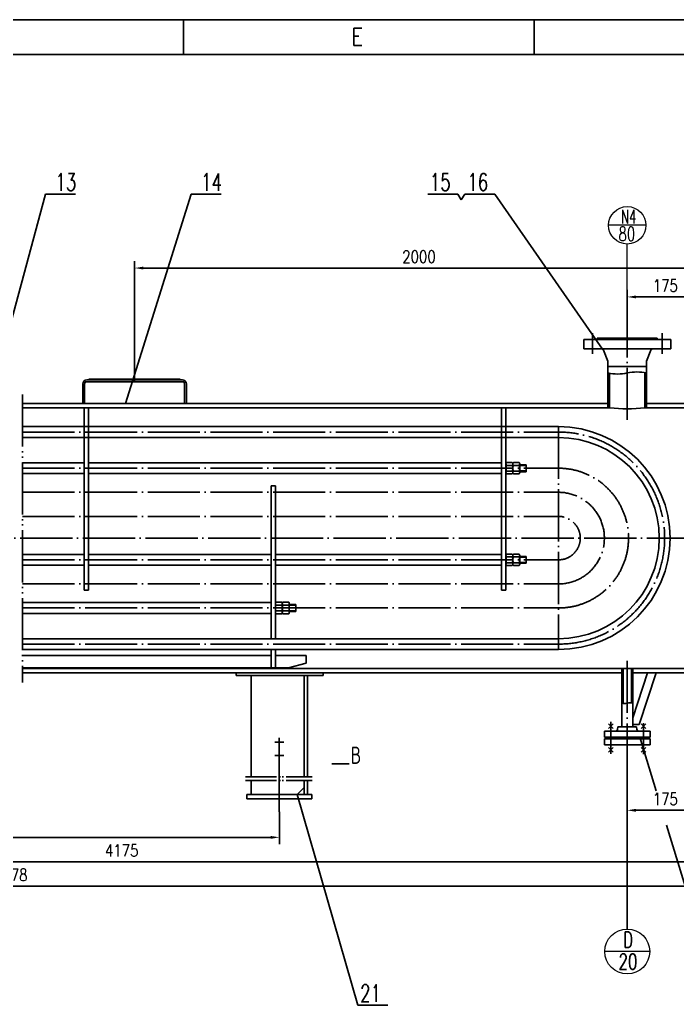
# Model space of a CAD drawing. Header units: millimetres. Extents: x -1044 to 22870, y -8556 to -3804.
# Drawn here: x 1197 to 2709, y -6073 to -3804 of the extents above; entities that cross this region are included whole.
import ezdxf
from ezdxf.enums import TextEntityAlignment as Align

# ---------------------------------------------------------------- set-up
doc = ezdxf.new("R2010")
doc.units = ezdxf.units.MM
doc.header["$LTSCALE"] = 80
for name, pattern in [('DASHDOT-M', [36, 30, -3, 0, -3]), ('DASHDOT-S', [14, 10, -2, 0, -2]), ('DIVIDE-M', [39, 30, -3, 0, -3, 0, -3])]:
    doc.linetypes.add(name, pattern=pattern)
for name, color, linetype in [('5剖面线层', 2, 'Continuous'), ('6文字层', 3, 'Continuous'), ('8符号标注层', 31, 'Continuous'), ('CDR_DWG1', 4, 'Continuous'), ('CDR_DWG3', 1, 'DASHDOT-M'), ('CDR_DWG4', 3, 'DIVIDE-M'), ('CDR_TEXT', 7, 'Continuous'), ('尺寸线层', 7, 'Continuous'), ('接管法兰层', 2, 'Continuous'), ('轮廓线', 4, 'Continuous')]:
    doc.layers.add(name, color=color, linetype=linetype)
doc.styles.add('HZ', font='ROMANS.shx', dxfattribs={"width": 0.7, "height": 3, "bigfont": 'HZ.shx'})
doc.styles.add('PC_TEXTSTYLE', font='isocp.shx', dxfattribs={"width": 0.8, "bigfont": 'hzfs.shx'})
doc.styles.add('TH_GBDIM', font='romans.shx', dxfattribs={"width": 0.8, "bigfont": 'gbcbig.shx'})
doc.dimstyles.new('TH_GBDIM', dxfattribs={"dimscale": 8, "dimtxt": 3.5, "dimasz": 2.5, "dimexe": 2, "dimexo": 0, "dimgap": 1.5, "dimtad": 1, "dimdec": 0, "dimzin": 0, "dimdsep": 46, "dimtxsty": 'TH_GBDIM', "dimcen": 2.5, "dimclrd": 256, "dimclre": 256, "dimclrt": 256, "dimadec": 0, "dimazin": 0, "dimtfac": 0.714286, "dimtdec": 0, "dimtmove": 0, "dimatfit": 3, "dimfxl": 0, "dimtzin": 0, "dimlwd": -1, "dimlwe": -1, "dimarcsym": 0})

# ---------------------------------------------------------------- blocks, each defined once
blk = doc.blocks.new('A$C1B375470')
for p, q in [((7578, 10692), (0, 10692)), ((15138, 10692), (18, 10692))]:
    blk.add_line(p, q)
at = {"layer": 'CDR_DWG1', "color": 4}
blk.add_line((450, 10512), (14958, 10512), dxfattribs=at)
at = {"layer": 'CDR_DWG4', "linetype": 'Continuous'}
for p, q in [((5890.5, 10512), (5890.5, 10692)), ((7704, 10512), (7704, 10692))]:
    blk.add_line(p, q, dxfattribs=at)
at = {"layer": 'CDR_TEXT', "style": 'HZ', "width": 0.8}
blk.add_text('E', height=90, dxfattribs=at).set_placement((6788.5, 10558.9), align=Align.CENTER)
blk = doc.blocks.new('*D115')
at = {"layer": 'Defpoints', "color": 0, "ltscale": 0.001}
for p in [(2593.6, -4442.3), (2593.6, -4513.4), (2768.6, -4697.4)]:
    blk.add_point(p, dxfattribs=at)
at = {"layer": '尺寸线层', "ltscale": 0.001}
for p, q in [((2593.6, -4513.4), (2593.6, -4426.3)), ((2748.6, -4442.3), (2613.6, -4442.3)), ((2768.6, -4697.4), (2768.6, -4426.3))]:
    blk.add_line(p, q, dxfattribs=at)
for points in [[(2613.6, -4439), (2613.6, -4445.6), (2593.6, -4442.3)], [(2748.6, -4439), (2748.6, -4445.6), (2768.6, -4442.3)]]:
    blk.add_solid(points, dxfattribs=at)
at = {"layer": '尺寸线层', "ltscale": 0.001, "insert": (2681.1, -4416.3), "char_height": 28, "attachment_point": 5, "style": 'TH_GBDIM'}
blk.add_mtext('175', dxfattribs=at)
blk = doc.blocks.new('*D118')
at = {"layer": 'Defpoints', "color": 0, "ltscale": 0.001}
for p in [(493.6, -5627.4), (1793.6, -5627.4), (1793.6, -5686.1)]:
    blk.add_point(p, dxfattribs=at)
at = {"layer": '尺寸线层', "ltscale": 0.001}
for p, q in [((493.6, -5627.4), (493.6, -5702.1)), ((1793.6, -5627.4), (1793.6, -5702.1)), ((513.6, -5686.1), (1773.6, -5686.1))]:
    blk.add_line(p, q, dxfattribs=at)
for points in [[(513.6, -5682.8), (513.6, -5689.5), (493.6, -5686.1)], [(1773.6, -5682.8), (1773.6, -5689.5), (1793.6, -5686.1)]]:
    blk.add_solid(points, dxfattribs=at)
at = {"layer": '尺寸线层', "ltscale": 0.001, "insert": (1143.6, -5660.1), "char_height": 28, "attachment_point": 5, "style": 'TH_GBDIM'}
blk.add_mtext('2800{}{}', dxfattribs=at)
blk = doc.blocks.new('*D119')
at = {"layer": 'Defpoints', "color": 0, "ltscale": 0.001}
for p in [(2768.6, -5307.4), (2593.6, -5473.4), (2593.6, -5623.9)]:
    blk.add_point(p, dxfattribs=at)
at = {"layer": '尺寸线层', "ltscale": 0.001}
for p, q in [((2768.6, -5307.4), (2768.6, -5639.9)), ((2593.6, -5473.4), (2593.6, -5639.9)), ((2748.6, -5623.9), (2613.6, -5623.9))]:
    blk.add_line(p, q, dxfattribs=at)
for points in [[(2613.6, -5620.5), (2613.6, -5627.2), (2593.6, -5623.9)], [(2748.6, -5620.5), (2748.6, -5627.2), (2768.6, -5623.9)]]:
    blk.add_solid(points, dxfattribs=at)
at = {"layer": '尺寸线层', "ltscale": 0.001, "insert": (2681.1, -5597.9), "char_height": 28, "attachment_point": 5, "style": 'TH_GBDIM'}
blk.add_mtext('175', dxfattribs=at)
blk = doc.blocks.new('*D121')
at = {"layer": 'Defpoints', "color": 0, "ltscale": 0.001}
for p in [(2768.6, -5307.4), (93.6, -5367.4), (2768.6, -5742.2)]:
    blk.add_point(p, dxfattribs=at)
at = {"layer": '尺寸线层', "ltscale": 0.001}
for p, q in [((2768.6, -5307.4), (2768.6, -5758.2)), ((93.6, -5367.4), (93.6, -5758.2)), ((113.6, -5742.2), (2748.6, -5742.2))]:
    blk.add_line(p, q, dxfattribs=at)
for points in [[(113.6, -5738.9), (113.6, -5745.5), (93.6, -5742.2)], [(2748.6, -5738.9), (2748.6, -5745.5), (2768.6, -5742.2)]]:
    blk.add_solid(points, dxfattribs=at)
at = {"layer": '尺寸线层', "ltscale": 0.001, "insert": (1431.1, -5716.2), "char_height": 28, "attachment_point": 5, "style": 'TH_GBDIM'}
blk.add_mtext('4175{}{}', dxfattribs=at)
blk = doc.blocks.new('*D122')
at = {"layer": 'Defpoints', "color": 0, "ltscale": 0.001}
for p in [(-624.4, -4997.4), (2953.6, -4997.4), (2953.6, -5798.4)]:
    blk.add_point(p, dxfattribs=at)
at = {"layer": '尺寸线层', "ltscale": 0.001}
for p, q in [((-624.4, -4997.4), (-624.4, -5814.4)), ((2953.6, -4997.4), (2953.6, -5814.4)), ((-604.4, -5798.4), (2933.6, -5798.4))]:
    blk.add_line(p, q, dxfattribs=at)
for points in [[(-604.4, -5795.1), (-604.4, -5801.7), (-624.4, -5798.4)], [(2933.6, -5795.1), (2933.6, -5801.7), (2953.6, -5798.4)]]:
    blk.add_solid(points, dxfattribs=at)
at = {"layer": '尺寸线层', "ltscale": 0.001, "insert": (1164.6, -5772.4), "char_height": 28, "attachment_point": 5, "style": 'TH_GBDIM'}
blk.add_mtext('~5078{}{}', dxfattribs=at)
blk = doc.blocks.new('*D154')
at = {"layer": 'Defpoints', "color": 0, "ltscale": 0.001}
for p in [(1460.8, -4375.8), (1460.8, -4637.4), (2768.6, -4697.4)]:
    blk.add_point(p, dxfattribs=at)
at = {"layer": '尺寸线层', "ltscale": 0.001}
for p, q in [((1460.8, -4637.4), (1460.8, -4359.8)), ((2748.6, -4375.8), (1480.8, -4375.8)), ((2768.6, -4697.4), (2768.6, -4359.8))]:
    blk.add_line(p, q, dxfattribs=at)
for points in [[(1480.8, -4372.5), (1480.8, -4379.2), (1460.8, -4375.8)], [(2748.6, -4372.5), (2748.6, -4379.2), (2768.6, -4375.8)]]:
    blk.add_solid(points, dxfattribs=at)
at = {"layer": '尺寸线层', "ltscale": 0.001, "insert": (2114.7, -4349.8), "char_height": 28, "attachment_point": 5, "style": 'TH_GBDIM'}
blk.add_mtext('2000{}{}', dxfattribs=at)

msp = doc.modelspace()

# ---------------------------------------------------------------- linework, layer by layer
at = {"ltscale": 0.3}
for p, q in [((1255.88, -4205.61), (1104.77, -4765.88)), ((1590.97, -4205.61), (1439.86, -4687.38)), ((2660.03, -5578.8), (2622.58, -5455.38)), ((1834.58, -5587.38), (1973.9, -6072.61)), ((2809.88, -6072.61), (2683.98, -5657.7))]:
    msp.add_line(p, q, dxfattribs=at)
at = {"layer": '5剖面线层', "ltscale": 0.001}
for p, q in [((2289.03, -4205.61), (2536.88, -4562.41)), ((1341.76, -4687.38), (1341.76, -4642.38)), ((1345.76, -4687.38), (1345.76, -4642.38)), ((1350.76, -4633.38), (1570.76, -4633.38)), ((1350.76, -4637.38), (1570.76, -4637.38)), ((1355.76, -4631.38), (1565.76, -4631.38)), ((1355.76, -4633.38), (1355.76, -4631.38)), ((1565.76, -4631.38), (1565.76, -4633.38)), ((1575.76, -4642.38), (1575.76, -4687.38)), ((1579.76, -4642.38), (1579.76, -4687.38)), ((2593.58, -5531.59), (2593.58, -5897.09))]:
    msp.add_line(p, q, dxfattribs=at)
for centre, radius, start, end in [((1350.76, -4642.38), 9, 90, 180), ((1350.76, -4642.38), 5, 90, 180), ((1570.76, -4642.38), 9, 0, 90), ((1570.76, -4642.38), 5, 0, 90)]:
    msp.add_arc(centre, radius, start, end, dxfattribs=at)
at = {"layer": '8符号标注层', "color": 7, "ltscale": 0.001}
msp.add_line((1953.94, -5516.93), (1913.94, -5516.93), dxfattribs=at)
at = {"layer": 'CDR_DWG1'}
for p, q in [((2693.58, -4540.38), (2493.58, -4540.38)), ((2493.58, -4540.38), (2493.58, -4561.38)), ((2662.58, -4537.38), (2524.58, -4537.38)), ((2524.58, -4537.38), (2524.58, -4540.38)), ((2662.58, -4540.38), (2662.58, -4537.38)), ((2693.58, -4561.38), (2693.58, -4540.38)), ((2493.58, -4561.38), (2693.58, -4561.38)), ((2549.08, -4590.38), (2539.08, -4565.17)), ((2638.08, -4590.38), (2648.08, -4565.17)), ((2549.08, -4602.38), (2549.08, -4590.38)), ((2549.08, -4697.38), (2549.08, -4602.38)), ((2638.08, -4602.38), (2549.08, -4602.38)), ((2638.08, -4602.38), (2638.08, -4590.38)), ((2638.08, -4697.38), (2638.08, -4602.38)), ((2553.08, -4697.38), (2553.08, -4617.38)), ((2634.08, -4697.38), (2634.08, -4617.38)), ((1202.89, -4687.38), (2549.08, -4687.38)), ((2638.08, -4687.38), (2793.58, -4687.38)), ((1202.89, -4697.38), (2553.08, -4697.38)), ((1344.58, -5117.38), (1344.58, -4697.38)), ((1354.58, -5117.38), (1354.58, -4697.38)), ((2304.58, -5117.38), (2304.58, -4697.38)), ((2314.58, -5117.38), (2314.58, -4697.38)), ((2549.08, -4697.38), (2553.08, -4697.38)), ((2634.08, -4697.38), (2793.58, -4697.38)), ((1202.89, -4740.88), (2435.58, -4740.88)), ((1202.89, -4765.88), (2435.58, -4765.88)), ((1202.89, -4824.03), (1344.58, -4824.03)), ((1354.58, -4824.03), (2304.58, -4824.03)), ((2314.58, -4846.34), (2314.58, -4826.71)), ((2315.77, -4823.44), (2329.29, -4823.44)), ((2315.77, -4829.98), (2329.29, -4829.98)), ((2330.48, -4826.71), (2330.48, -4846.34)), ((2330.48, -4846.34), (2330.48, -4826.71)), ((2331.67, -4823.44), (2345.19, -4823.44)), ((2331.67, -4829.98), (2345.19, -4829.98)), ((2346.38, -4826.71), (2346.38, -4846.34)), ((1202.89, -4849.03), (1344.58, -4849.03)), ((1354.58, -4849.03), (2304.58, -4849.03)), ((2315.77, -4843.07), (2329.29, -4843.07)), ((2329.29, -4849.61), (2315.77, -4849.61)), ((2331.67, -4843.07), (2345.19, -4843.07)), ((2345.19, -4849.61), (2331.67, -4849.61)), ((1774.58, -5228.88), (1774.58, -4877.38)), ((1784.58, -5228.88), (1784.58, -4877.38)), ((1202.89, -5034.88), (1344.58, -5034.88)), ((1354.58, -5034.88), (1774.58, -5034.88)), ((2224.58, -5034.88), (1784.58, -5034.88)), ((1784.58, -5034.88), (2304.58, -5034.88)), ((2315.77, -5034.29), (2329.29, -5034.29)), ((2331.67, -5034.29), (2345.19, -5034.29)), ((2314.58, -5057.19), (2314.58, -5037.56)), ((2315.77, -5040.84), (2329.29, -5040.84)), ((2315.77, -5053.92), (2329.29, -5053.92)), ((2330.48, -5037.56), (2330.48, -5057.19)), ((2330.48, -5057.19), (2330.48, -5037.56)), ((2331.67, -5040.84), (2345.19, -5040.84)), ((2331.67, -5053.92), (2345.19, -5053.92)), ((2346.38, -5037.56), (2346.38, -5057.19)), ((1202.89, -5059.88), (1344.58, -5059.88)), ((1354.58, -5059.88), (1774.58, -5059.88)), ((2224.58, -5059.88), (1784.58, -5059.88)), ((1784.58, -5059.88), (2304.58, -5059.88)), ((2329.29, -5060.46), (2315.77, -5060.46)), ((2345.19, -5060.46), (2331.67, -5060.46)), ((1202.89, -5145.73), (1684.58, -5145.73)), ((1694.58, -5145.73), (1244.58, -5145.73)), ((1254.58, -5145.73), (1774.58, -5145.73)), ((1784.58, -5168.04), (1784.58, -5148.42)), ((1785.77, -5145.14), (1799.29, -5145.14)), ((1800.48, -5148.42), (1800.48, -5168.04)), ((1800.48, -5168.04), (1800.48, -5148.42)), ((1801.67, -5145.14), (1815.19, -5145.14)), ((1816.38, -5148.42), (1816.38, -5168.04)), ((1202.89, -5170.73), (1684.58, -5170.73)), ((1694.58, -5170.73), (1244.58, -5170.73)), ((1254.58, -5170.73), (1774.58, -5170.73)), ((1785.77, -5151.69), (1799.29, -5151.69)), ((1785.77, -5164.77), (1799.29, -5164.77)), ((1799.29, -5171.31), (1785.77, -5171.31)), ((1801.67, -5151.69), (1815.19, -5151.69)), ((1801.67, -5164.77), (1815.19, -5164.77)), ((1815.19, -5171.31), (1801.67, -5171.31)), ((1202.89, -5228.88), (2435.58, -5228.88)), ((1202.89, -5253.88), (2435.58, -5253.88)), ((1774.58, -5296.13), (1774.58, -5253.88)), ((1784.58, -5296.13), (1784.58, -5253.88)), ((1202.89, -5267.38), (1684.58, -5267.38)), ((1694.58, -5267.38), (1244.58, -5267.38)), ((1254.58, -5267.38), (1774.58, -5267.38)), ((1784.58, -5267.38), (1855.39, -5267.38)), ((1784.58, -5267.38), (1855.39, -5267.38)), ((1814.58, -5296.13), (1855.39, -5285.19)), ((1855.39, -5285.19), (1855.39, -5267.38)), ((1202.89, -5296.13), (1814.58, -5296.13)), ((1202.89, -5297.38), (2793.58, -5297.38)), ((1202.89, -5307.38), (2581.08, -5307.38)), ((1694.58, -5307.38), (1694.58, -5313.38)), ((1894.58, -5313.38), (1894.58, -5307.38)), ((2581.08, -5297.38), (2581.08, -5431.38)), ((2584.08, -5297.38), (2584.08, -5377.38)), ((2603.08, -5297.38), (2603.08, -5377.38)), ((2606.08, -5297.38), (2606.08, -5431.38)), ((2606.08, -5307.38), (2793.58, -5307.38)), ((2606.08, -5411.38), (2639.87, -5307.38)), ((2621.08, -5426.38), (2659.75, -5307.38)), ((1694.58, -5313.38), (1894.58, -5313.38)), ((1728.58, -5546.98), (1728.58, -5313.38)), ((1850.58, -5313.38), (1850.58, -5546.98)), ((1858.58, -5546.98), (1858.58, -5313.38)), ((2646.08, -5441.38), (2541.08, -5441.38)), ((2541.08, -5441.38), (2541.08, -5455.38)), ((2550.85, -5424.98), (2561.31, -5435.45)), ((2561.31, -5424.98), (2550.85, -5435.45)), ((2571.08, -5441.38), (2616.08, -5441.38)), ((2572.13, -5431.38), (2571.46, -5437.8)), ((2572.13, -5431.38), (2615.03, -5431.38)), ((2581.08, -5431.38), (2606.08, -5431.38)), ((2606.08, -5426.38), (2621.08, -5426.38)), ((2615.03, -5431.38), (2615.71, -5437.8)), ((2636.31, -5424.98), (2625.85, -5435.45)), ((2625.85, -5424.98), (2636.31, -5435.45)), ((2646.08, -5455.38), (2646.08, -5441.38)), ((2541.08, -5455.38), (2646.08, -5455.38)), ((2541.08, -5459.38), (2646.08, -5459.38)), ((2541.08, -5473.38), (2541.08, -5459.38)), ((2564.58, -5455.38), (2564.58, -5457.38)), ((2564.58, -5457.38), (2622.58, -5457.38)), ((2564.58, -5457.38), (2622.58, -5457.38)), ((2564.58, -5459.38), (2564.58, -5457.38)), ((2622.58, -5457.38), (2622.58, -5455.38)), ((2622.58, -5457.38), (2622.58, -5459.38)), ((2646.08, -5459.38), (2646.08, -5473.38)), ((2646.08, -5473.38), (2541.08, -5473.38)), ((2550.85, -5479.54), (2561.31, -5490)), ((2561.31, -5479.54), (2550.85, -5490)), ((2571.08, -5473.38), (2616.08, -5473.38)), ((2636.31, -5479.54), (2625.85, -5490)), ((2625.85, -5479.54), (2636.31, -5490)), ((1728.58, -5587.38), (1728.58, -5555.1)), ((1850.58, -5555.1), (1850.58, -5587.38)), ((1858.58, -5587.38), (1858.58, -5555.1)), ((1834.58, -5587.38), (1850.58, -5571.38)), ((1718.58, -5587.38), (1868.58, -5587.38)), ((1718.58, -5597.38), (1718.58, -5587.38)), ((1868.58, -5597.38), (1718.58, -5597.38)), ((1868.58, -5587.38), (1868.58, -5597.38))]:
    msp.add_line(p, q, dxfattribs=at)
at = {"layer": 'CDR_DWG1', "ltscale": 0.03}
for p, q in [((2346.38, -4828.53), (2361.25, -4828.53)), ((2361.25, -4828.53), (2361.25, -4844.53)), ((2346.38, -4844.53), (2361.25, -4844.53)), ((2346.38, -5039.38), (2361.25, -5039.38)), ((2346.38, -5055.38), (2361.25, -5055.38)), ((2361.25, -5039.38), (2361.25, -5055.38)), ((1816.38, -5150.23), (1831.25, -5150.23)), ((1816.38, -5166.23), (1831.25, -5166.23)), ((1831.25, -5150.23), (1831.25, -5166.23))]:
    msp.add_line(p, q, dxfattribs=at)
at = {"layer": 'CDR_DWG1'}
for centre, radius, start, end in [((2533.51, -4567.38), 6, 21.63089, 90), ((2653.66, -4567.38), 6, 90, 158.36911), ((2593.58, -4403.49), 296.67, 262.15366, 277.84634), ((2435.58, -4997.38), 256.5, 270, 90), ((2435.58, -4997.38), 231.5, 270, 90), ((2319.66, -4826.71), 5.08, 139.9424, 220.0576), ((2333.13, -4836.53), 18.54, 159.34022, 200.65978), ((2325.4, -4826.71), 5.08, 319.9424, 40.0576), ((2311.94, -4836.53), 18.54, 339.34022, 20.65978), ((2335.56, -4826.71), 5.08, 139.9424, 220.0576), ((2349.03, -4836.53), 18.54, 159.34022, 200.65978), ((2341.3, -4826.71), 5.08, 319.9424, 40.0576), ((2327.84, -4836.53), 18.54, 339.34022, 20.65978), ((2319.66, -4846.34), 5.08, 139.9424, 220.0576), ((2325.4, -4846.34), 5.08, 319.9424, 40.0576), ((2335.56, -4846.34), 5.08, 139.9424, 220.0576), ((2341.3, -4846.34), 5.08, 319.9424, 40.0576), ((2319.66, -5037.56), 5.08, 139.9424, 220.0576), ((2325.4, -5037.56), 5.08, 319.9424, 40.0576), ((2335.56, -5037.56), 5.08, 139.9424, 220.0576), ((2341.3, -5037.56), 5.08, 319.9424, 40.0576), ((2333.13, -5047.38), 18.54, 159.34022, 200.65978), ((2319.66, -5057.19), 5.08, 139.9424, 220.0576), ((2311.94, -5047.38), 18.54, 339.34022, 20.65978), ((2325.4, -5057.19), 5.08, 319.9424, 40.0576), ((2349.03, -5047.38), 18.54, 159.34022, 200.65978), ((2335.56, -5057.19), 5.08, 139.9424, 220.0576), ((2327.84, -5047.38), 18.54, 339.34022, 20.65978), ((2341.3, -5057.19), 5.08, 319.9424, 40.0576), ((1789.66, -5148.42), 5.08, 139.9424, 220.0576), ((1795.4, -5148.42), 5.08, 319.9424, 40.0576), ((1805.56, -5148.42), 5.08, 139.9424, 220.0576), ((1811.3, -5148.42), 5.08, 319.9424, 40.0576), ((1803.13, -5158.23), 18.54, 159.34022, 200.65978), ((1789.66, -5168.04), 5.08, 139.9424, 220.0576), ((1781.94, -5158.23), 18.54, 339.34022, 20.65978), ((1795.4, -5168.04), 5.08, 319.9424, 40.0576), ((1819.03, -5158.23), 18.54, 159.34022, 200.65978), ((1805.56, -5168.04), 5.08, 139.9424, 220.0576), ((1797.84, -5158.23), 18.54, 339.34022, 20.65978), ((1811.3, -5168.04), 5.08, 319.9424, 40.0576), ((2567.48, -5437.38), 4, 270, 354), ((2619.68, -5437.38), 4, 186, 270)]:
    msp.add_arc(centre, radius, start, end, dxfattribs=at)
at = {"layer": 'CDR_DWG3', "ltscale": 0.05}
for p, q in [((2593.58, -4725.44), (2593.58, -4513.38)), ((1202.89, -4753.38), (2435.58, -4753.38)), ((2435.58, -4740.88), (2435.58, -5253.88)), ((1202.89, -4836.53), (2435.58, -4836.53)), ((1202.89, -4891.95), (2435.58, -4891.95)), ((1202.89, -4947.38), (2435.58, -4947.38)), ((-675.57, -4997.38), (2991.99, -4997.38)), ((1202.89, -5047.38), (2435.58, -5047.38)), ((1202.89, -5102.8), (2435.58, -5102.8)), ((1202.89, -5158.23), (2435.58, -5158.23)), ((1202.89, -5241.38), (2435.58, -5241.38)), ((2593.58, -5279.59), (2593.58, -5473.38)), ((1793.58, -5627.38), (1793.58, -5457.38))]:
    msp.add_line(p, q, dxfattribs=at)
at = {"layer": 'CDR_DWG3', "linetype": 'DASHDOT-S'}
for p, q in [((2513.58, -4573.38), (2513.58, -4525.38)), ((2673.58, -4573.38), (2673.58, -4525.38)), ((2556.08, -5420.09), (2556.08, -5493.78)), ((2631.08, -5423.49), (2631.08, -5494.91)), ((1793.58, -5627.38), (1793.58, -5457.38)), ((1803.58, -5467.38), (1783.58, -5467.38)), ((1803.58, -5497.38), (1783.58, -5497.38))]:
    msp.add_line(p, q, dxfattribs=at)
at = {"layer": 'CDR_DWG3', "ltscale": 0.05}
for radius in [244, 160.85, 105.43, 50]:
    msp.add_arc((2435.58, -4997.38), radius, 270, 90, dxfattribs=at)
at = {"layer": 'CDR_DWG4', "ltscale": 0.05}
msp.add_line((1202.89, -4666.87), (1202.89, -5329.79), dxfattribs=at)
at = {"layer": 'CDR_DWG4', "ltscale": 0.03}
for p, q in [((1715.46, -5546.98), (1868.92, -5546.98)), ((1715.46, -5555.1), (1868.92, -5555.1))]:
    msp.add_line(p, q, dxfattribs=at)
at = {"layer": 'CDR_TEXT'}
for centre, radius, start, end in [((2571.33, -4512.92), 106.8, 257.9753, 282.0247), ((2615.83, -4721.83), 106.8, 77.9753, 102.0247), ((2587.33, -5348.04), 30, 257.9753, 282.0247), ((2599.83, -5406.72), 30, 77.9753, 102.0247)]:
    msp.add_arc(centre, radius, start, end, dxfattribs=at)
at = {"layer": '尺寸线层'}
for p, q in [((1255.88, -4205.61), (1325.09, -4205.61)), ((1590.97, -4205.61), (1660.18, -4205.61)), ((2134.96, -4205.61), (2204.17, -4205.61)), ((2204.17, -4205.61), (2211.99, -4219.15)), ((2219.82, -4205.61), (2211.99, -4219.15)), ((2219.82, -4205.61), (2289.03, -4205.61)), ((1973.9, -6072.61), (2043.12, -6072.61))]:
    msp.add_line(p, q, dxfattribs=at)
at = {"layer": '尺寸线层', "ltscale": 0.03}
for p, q in [((2346.38, -4830.18), (2361.25, -4830.18)), ((2346.38, -4842.88), (2361.25, -4842.88)), ((2346.38, -5041.03), (2361.25, -5041.03)), ((2346.38, -5053.73), (2361.25, -5053.73)), ((1816.38, -5151.88), (1831.25, -5151.88)), ((1816.38, -5164.58), (1831.25, -5164.58))]:
    msp.add_line(p, q, dxfattribs=at)
at = {"layer": '接管法兰层', "lineweight": 0}
for p, q in [((2636.65, -4277.51), (2550.52, -4277.51)), ((2593.58, -4433.56), (2593.58, -4320.58)), ((2645.26, -5948.76), (2541.9, -5948.76))]:
    msp.add_line(p, q, dxfattribs=at)
for centre, radius in [((2593.58, -4277.51), 43.06), ((2593.58, -5948.76), 51.68)]:
    msp.add_circle(centre, radius, dxfattribs=at)
at = {"layer": '轮廓线', "ltscale": 0.001}
for p, q in [((1774.58, -4877.38), (1784.58, -4877.38)), ((1344.58, -5117.38), (1354.58, -5117.38)), ((2304.58, -5117.38), (2314.58, -5117.38))]:
    msp.add_line(p, q, dxfattribs=at)

# ---------------------------------------------------------------- block references
at = {"layer": '尺寸线层', "xscale": 0.4444439999992937, "yscale": 0.444444000000658, "zscale": 0.444444000000034}
msp.add_blockref('A$C1B375470', (-1044.38, -8556.27), dxfattribs=at)

# ---------------------------------------------------------------- texts
at = {"layer": '6文字层', "ltscale": 0.001, "insert": (1969.94, -5516.93), "char_height": 39.59, "attachment_point": 8, "style": 'PC_TEXTSTYLE'}
msp.add_mtext('B', dxfattribs=at)
at = {"layer": 'CDR_DWG1', "lineweight": 0, "style": 'HZ', "width": 0.7}
for s, p in [('13', (1278.7, -4198.03)), ('14', (1613.79, -4198.03)), ('15', (2139.71, -4198.03)), ('16', (2225.82, -4198.03)), ('21', (1979.37, -6065.04))]:
    msp.add_text(s, height=40, dxfattribs=at).set_placement(p)
at = {"layer": '接管法兰层', "lineweight": 0, "style": 'HZ'}
for s, height, width, p in [('N4', 32, 0.6, (2579.59, -4273.56)), ('80', 32, 0.7, (2573.54, -4312.85)), ('D', 36, 0.7, (2584.2, -5939.81)), ('20', 36, 0.7, (2573.54, -5989.92))]:
    msp.add_text(s, height=height, dxfattribs=dict(at, width=width)).set_placement(p)

# ---------------------------------------------------------------- dimensions: what is measured, and where the dimension line sits
at = {"layer": '尺寸线层', "ltscale": 0.001}
dim = msp.add_linear_dim(base=(1460.76, -4375.84), p1=(2768.58, -4697.38), p2=(1460.76, -4637.38), text='2000{}{}', dimstyle='TH_GBDIM', dxfattribs=at)
dim.commit()
dim.dimension.update_dxf_attribs({"geometry": '*D154', "text_midpoint": (2114.67, -4375.84), "dimtype": 160})
for base, p1, p2, picture, middle in [((2593.58, -4442.31), (2768.58, -4697.38), (2593.58, -4513.38), '*D115', (2681.08, -4416.31)), ((2593.58, -5623.85), (2768.58, -5307.38), (2593.58, -5473.38), '*D119', (2681.08, -5597.85))]:
    dim = msp.add_linear_dim(base=base, p1=p1, p2=p2, dimstyle='TH_GBDIM', dxfattribs=at)
    dim.commit()
    dim.dimension.update_dxf_attribs({"geometry": picture, "text_midpoint": middle})
for base, p1, p2, text, picture, middle in [((2953.58, -5798.4), (-624.42, -4997.38), (2953.58, -4997.38), '~5078{}{}', '*D122', (1164.58, -5772.4)), ((2768.58, -5742.19), (93.58, -5367.38), (2768.58, -5307.38), '4175{}{}', '*D121', (1431.08, -5716.19)), ((1793.58, -5686.14), (493.58, -5627.38), (1793.58, -5627.38), '2800{}{}', '*D118', (1143.58, -5660.14))]:
    dim = msp.add_linear_dim(base=base, p1=p1, p2=p2, text=text, dimstyle='TH_GBDIM', override={"dimgap": 1.5, "dimtad": 1, "dimjust": 0, "dimdec": 0, "dimlfac": 1, "dimse1": 0, "dimse2": 0, "dimsd1": 0, "dimsd2": 0}, dxfattribs=at)
    dim.commit()
    dim.dimension.update_dxf_attribs({"geometry": picture, "text_midpoint": middle})

doc.saveas('drawing.dxf')
